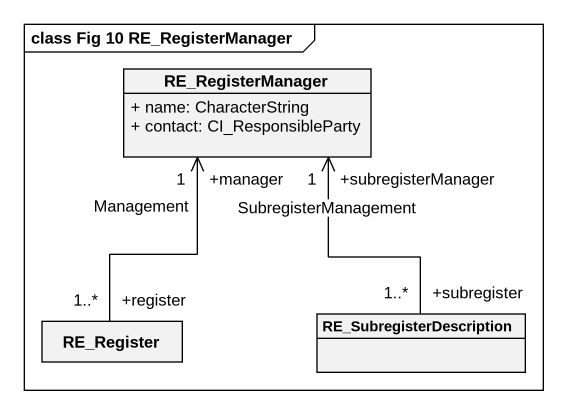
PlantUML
@startuml
mainframe class Fig 10 RE_RegisterManager
hide circle
hide empty members
skinparam classAttributeIconSize 0
class RE_RegisterManager {
  + name: CharacterString
  + contact: CI_ResponsibleParty
}
class RE_Register
class RE_SubregisterDescription
RE_Register "+register\n1..*" -up-> "+manager\n1" RE_RegisterManager : Management
RE_SubregisterDescription "+subregister\n1..*" -up-> "+subregisterManager\n1" RE_RegisterManager : SubregisterManagement
@enduml
